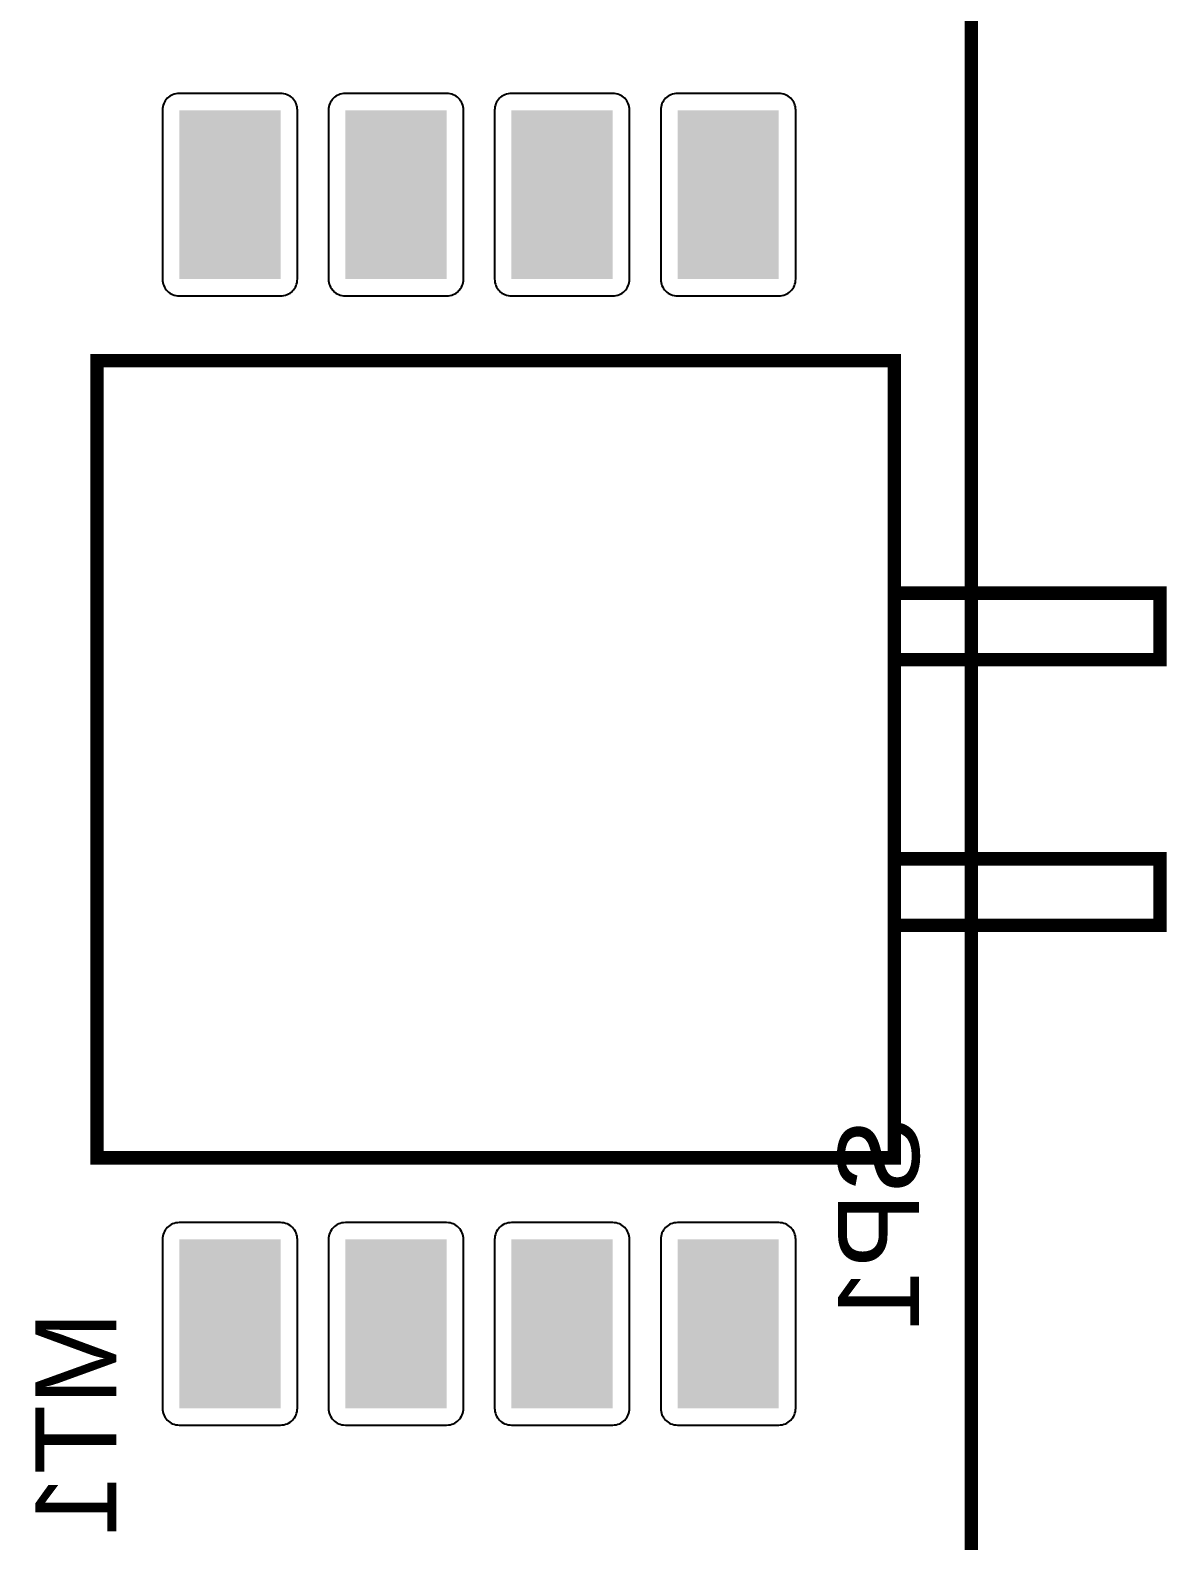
# Model space of a CAD drawing. Header units: inches. Extents: x -3.32 to 3.32, y -1.77 to 1.77.
# Drawn here: x 2.647 to 3.321, y -0.595 to 0.301 of the extents above; entities that cross this region are included whole.
import ezdxf

# ---------------------------------------------------------------- set-up
doc = ezdxf.new("R2010")
doc.units = ezdxf.units.IN
doc.layers.get('0').update_dxf_attribs({"linetype": 'CONTINUOUS'})

# ---------------------------------------------------------------- blocks, each defined once
blk = doc.blocks.new('RPAD')
blk.add_trace([(-0.5, -0.5), (-0.5, 0.5), (0.5, -0.5), (0.5, 0.5)])

msp = doc.modelspace()

# ---------------------------------------------------------------- linework, layer by layer
at = {"const_width": 0.008}
for points in [[(-3.316524, -1.763386), (3.20472, -1.763386), (3.20472, 1.763386), (-3.316524, 1.763386), (-3.316524, -1.763386)], [(-3.316524, -1.763386), (3.20472, -1.763386), (3.20472, 1.763386), (-3.316524, 1.763386), (-3.316524, -1.763386)], [(-3.316524, -1.763386), (3.20472, -1.763386), (3.20472, 1.763386), (-3.316524, 1.763386), (-3.316524, -1.763386)], [(2.686602, -0.367488), (3.159043, -0.367488), (3.159043, 0.104953), (2.686602, 0.104953), (2.686602, -0.367488)], [(2.686602, -0.367488), (3.159043, -0.367488), (3.159043, 0.104953), (2.686602, 0.104953), (2.686602, -0.367488)], [(2.686602, -0.367488), (3.159043, -0.367488), (3.159043, 0.104953), (2.686602, 0.104953), (2.686602, -0.367488)], [(3.159043, -0.072213), (3.316524, -0.072213), (3.316524, -0.032843), (3.159043, -0.032843), (3.159043, -0.072213)], [(3.159043, -0.072213), (3.316524, -0.072213), (3.316524, -0.032843), (3.159043, -0.032843), (3.159043, -0.072213)], [(3.159043, -0.072213), (3.316524, -0.072213), (3.316524, -0.032843), (3.159043, -0.032843), (3.159043, -0.072213)], [(3.159043, -0.229693), (3.316524, -0.229693), (3.316524, -0.190323), (3.159043, -0.190323), (3.159043, -0.229693)], [(3.159043, -0.229693), (3.316524, -0.229693), (3.316524, -0.190323), (3.159043, -0.190323), (3.159043, -0.229693)], [(3.159043, -0.229693), (3.316524, -0.229693), (3.316524, -0.190323), (3.159043, -0.190323), (3.159043, -0.229693)]]:
    msp.add_lwpolyline(points, dxfattribs=at)
for points in [[(2.795343, 0.263378), (2.735343, 0.263378), (2.734303, 0.263328), (2.733298, 0.263179), (2.732331, 0.262937), (2.731407, 0.262606), (2.730531, 0.262192), (2.729707, 0.261697), (2.728939, 0.261128), (2.728233, 0.260487), (2.727593, 0.259781), (2.727024, 0.259014), (2.726529, 0.25819), (2.726114, 0.257313), (2.725783, 0.256389), (2.725541, 0.255422), (2.725393, 0.254417), (2.725343, 0.253378), (2.725343, 0.153378), (2.725393, 0.152339), (2.725541, 0.151333), (2.725783, 0.150367), (2.726114, 0.149443), (2.726529, 0.148566), (2.727024, 0.147742), (2.727593, 0.146975), (2.728233, 0.146269), (2.728939, 0.145628), (2.729707, 0.145059), (2.730531, 0.144564), (2.731407, 0.14415), (2.732331, 0.143819), (2.733298, 0.143577), (2.734303, 0.143428), (2.735343, 0.143378), (2.795343, 0.143378), (2.796382, 0.143428), (2.797387, 0.143577), (2.798354, 0.143819), (2.799278, 0.14415), (2.800154, 0.144564), (2.800978, 0.145059), (2.801746, 0.145628), (2.802452, 0.146269), (2.803092, 0.146975), (2.803661, 0.147742), (2.804156, 0.148566), (2.804571, 0.149443), (2.804902, 0.150367), (2.805144, 0.151333), (2.805292, 0.152339), (2.805343, 0.153378), (2.805343, 0.253378), (2.805292, 0.254417), (2.805144, 0.255422), (2.804902, 0.256389), (2.804571, 0.257313), (2.804156, 0.25819), (2.803661, 0.259014), (2.803092, 0.259781), (2.802452, 0.260487), (2.801746, 0.261128), (2.800978, 0.261697), (2.800154, 0.262192), (2.799278, 0.262606), (2.798354, 0.262937), (2.797387, 0.263179), (2.796382, 0.263328), (2.795343, 0.263378)], [(2.893768, 0.263378), (2.833768, 0.263378), (2.832728, 0.263328), (2.831723, 0.263179), (2.830756, 0.262937), (2.829832, 0.262606), (2.828956, 0.262192), (2.828132, 0.261697), (2.827364, 0.261128), (2.826658, 0.260487), (2.826018, 0.259781), (2.825449, 0.259014), (2.824954, 0.25819), (2.824539, 0.257313), (2.824209, 0.256389), (2.823967, 0.255422), (2.823818, 0.254417), (2.823768, 0.253378), (2.823768, 0.153378), (2.823818, 0.152339), (2.823967, 0.151333), (2.824209, 0.150367), (2.824539, 0.149443), (2.824954, 0.148566), (2.825449, 0.147742), (2.826018, 0.146975), (2.826658, 0.146269), (2.827364, 0.145628), (2.828132, 0.145059), (2.828956, 0.144564), (2.829832, 0.14415), (2.830756, 0.143819), (2.831723, 0.143577), (2.832728, 0.143428), (2.833768, 0.143378), (2.893768, 0.143378), (2.894807, 0.143428), (2.895812, 0.143577), (2.896779, 0.143819), (2.897703, 0.14415), (2.89858, 0.144564), (2.899404, 0.145059), (2.900171, 0.145628), (2.900877, 0.146269), (2.901517, 0.146975), (2.902087, 0.147742), (2.902581, 0.148566), (2.902996, 0.149443), (2.903327, 0.150367), (2.903569, 0.151333), (2.903717, 0.152339), (2.903768, 0.153378), (2.903768, 0.253378), (2.903717, 0.254417), (2.903569, 0.255422), (2.903327, 0.256389), (2.902996, 0.257313), (2.902581, 0.25819), (2.902087, 0.259014), (2.901517, 0.259781), (2.900877, 0.260487), (2.900171, 0.261128), (2.899404, 0.261697), (2.89858, 0.262192), (2.897703, 0.262606), (2.896779, 0.262937), (2.895812, 0.263179), (2.894807, 0.263328), (2.893768, 0.263378)], [(2.992193, 0.263378), (2.932193, 0.263378), (2.931154, 0.263328), (2.930148, 0.263179), (2.929181, 0.262937), (2.928257, 0.262606), (2.927381, 0.262192), (2.926557, 0.261697), (2.925789, 0.261128), (2.925083, 0.260487), (2.924443, 0.259781), (2.923874, 0.259014), (2.92338, 0.25819), (2.922965, 0.257313), (2.922634, 0.256389), (2.922392, 0.255422), (2.922243, 0.254417), (2.922193, 0.253378), (2.922193, 0.153378), (2.922243, 0.152339), (2.922392, 0.151333), (2.922634, 0.150367), (2.922965, 0.149443), (2.92338, 0.148566), (2.923874, 0.147742), (2.924443, 0.146975), (2.925083, 0.146269), (2.925789, 0.145628), (2.926557, 0.145059), (2.927381, 0.144564), (2.928257, 0.14415), (2.929181, 0.143819), (2.930148, 0.143577), (2.931154, 0.143428), (2.932193, 0.143378), (2.992193, 0.143378), (2.993232, 0.143428), (2.994237, 0.143577), (2.995204, 0.143819), (2.996128, 0.14415), (2.997005, 0.144564), (2.997829, 0.145059), (2.998596, 0.145628), (2.999302, 0.146269), (2.999943, 0.146975), (3.000512, 0.147742), (3.001006, 0.148566), (3.001421, 0.149443), (3.001752, 0.150367), (3.001994, 0.151333), (3.002143, 0.152339), (3.002193, 0.153378), (3.002193, 0.253378), (3.002143, 0.254417), (3.001994, 0.255422), (3.001752, 0.256389), (3.001421, 0.257313), (3.001006, 0.25819), (3.000512, 0.259014), (2.999943, 0.259781), (2.999302, 0.260487), (2.998596, 0.261128), (2.997829, 0.261697), (2.997005, 0.262192), (2.996128, 0.262606), (2.995204, 0.262937), (2.994237, 0.263179), (2.993232, 0.263328), (2.992193, 0.263378)], [(3.090618, 0.263378), (3.030618, 0.263378), (3.029579, 0.263328), (3.028574, 0.263179), (3.027607, 0.262937), (3.026683, 0.262606), (3.025806, 0.262192), (3.024982, 0.261697), (3.024215, 0.261128), (3.023509, 0.260487), (3.022869, 0.259781), (3.022299, 0.259014), (3.021805, 0.25819), (3.02139, 0.257313), (3.021059, 0.256389), (3.020817, 0.255422), (3.020669, 0.254417), (3.020618, 0.253378), (3.020618, 0.153378), (3.020669, 0.152339), (3.020817, 0.151333), (3.021059, 0.150367), (3.02139, 0.149443), (3.021805, 0.148566), (3.022299, 0.147742), (3.022869, 0.146975), (3.023509, 0.146269), (3.024215, 0.145628), (3.024982, 0.145059), (3.025806, 0.144564), (3.026683, 0.14415), (3.027607, 0.143819), (3.028574, 0.143577), (3.029579, 0.143428), (3.030618, 0.143378), (3.090618, 0.143378), (3.091657, 0.143428), (3.092663, 0.143577), (3.09363, 0.143819), (3.094554, 0.14415), (3.09543, 0.144564), (3.096254, 0.145059), (3.097022, 0.145628), (3.097728, 0.146269), (3.098368, 0.146975), (3.098937, 0.147742), (3.099431, 0.148566), (3.099846, 0.149443), (3.100177, 0.150367), (3.100419, 0.151333), (3.100568, 0.152339), (3.100618, 0.153378), (3.100618, 0.253378), (3.100568, 0.254417), (3.100419, 0.255422), (3.100177, 0.256389), (3.099846, 0.257313), (3.099431, 0.25819), (3.098937, 0.259014), (3.098368, 0.259781), (3.097728, 0.260487), (3.097022, 0.261128), (3.096254, 0.261697), (3.09543, 0.262192), (3.094554, 0.262606), (3.09363, 0.262937), (3.092663, 0.263179), (3.091657, 0.263328), (3.090618, 0.263378)], [(2.795343, -0.405913), (2.735343, -0.405913), (2.734303, -0.405964), (2.733298, -0.406112), (2.732331, -0.406354), (2.731407, -0.406685), (2.730531, -0.4071), (2.729707, -0.407594), (2.728939, -0.408164), (2.728233, -0.408804), (2.727593, -0.40951), (2.727024, -0.410278), (2.726529, -0.411102), (2.726114, -0.411978), (2.725783, -0.412902), (2.725541, -0.413869), (2.725393, -0.414874), (2.725343, -0.415913), (2.725343, -0.515913), (2.725393, -0.516953), (2.725541, -0.517958), (2.725783, -0.518925), (2.726114, -0.519849), (2.726529, -0.520725), (2.727024, -0.521549), (2.727593, -0.522317), (2.728233, -0.523023), (2.728939, -0.523663), (2.729707, -0.524232), (2.730531, -0.524727), (2.731407, -0.525142), (2.732331, -0.525472), (2.733298, -0.525715), (2.734303, -0.525863), (2.735343, -0.525913), (2.795343, -0.525913), (2.796382, -0.525863), (2.797387, -0.525715), (2.798354, -0.525472), (2.799278, -0.525142), (2.800154, -0.524727), (2.800978, -0.524232), (2.801746, -0.523663), (2.802452, -0.523023), (2.803092, -0.522317), (2.803661, -0.521549), (2.804156, -0.520725), (2.804571, -0.519849), (2.804902, -0.518925), (2.805144, -0.517958), (2.805292, -0.516953), (2.805343, -0.515913), (2.805343, -0.415913), (2.805292, -0.414874), (2.805144, -0.413869), (2.804902, -0.412902), (2.804571, -0.411978), (2.804156, -0.411102), (2.803661, -0.410278), (2.803092, -0.40951), (2.802452, -0.408804), (2.801746, -0.408164), (2.800978, -0.407594), (2.800154, -0.4071), (2.799278, -0.406685), (2.798354, -0.406354), (2.797387, -0.406112), (2.796382, -0.405964), (2.795343, -0.405913)], [(2.893768, -0.405913), (2.833768, -0.405913), (2.832728, -0.405964), (2.831723, -0.406112), (2.830756, -0.406354), (2.829832, -0.406685), (2.828956, -0.4071), (2.828132, -0.407594), (2.827364, -0.408164), (2.826658, -0.408804), (2.826018, -0.40951), (2.825449, -0.410278), (2.824954, -0.411102), (2.824539, -0.411978), (2.824209, -0.412902), (2.823967, -0.413869), (2.823818, -0.414874), (2.823768, -0.415913), (2.823768, -0.515913), (2.823818, -0.516953), (2.823967, -0.517958), (2.824209, -0.518925), (2.824539, -0.519849), (2.824954, -0.520725), (2.825449, -0.521549), (2.826018, -0.522317), (2.826658, -0.523023), (2.827364, -0.523663), (2.828132, -0.524232), (2.828956, -0.524727), (2.829832, -0.525142), (2.830756, -0.525472), (2.831723, -0.525715), (2.832728, -0.525863), (2.833768, -0.525913), (2.893768, -0.525913), (2.894807, -0.525863), (2.895812, -0.525715), (2.896779, -0.525472), (2.897703, -0.525142), (2.89858, -0.524727), (2.899404, -0.524232), (2.900171, -0.523663), (2.900877, -0.523023), (2.901517, -0.522317), (2.902087, -0.521549), (2.902581, -0.520725), (2.902996, -0.519849), (2.903327, -0.518925), (2.903569, -0.517958), (2.903717, -0.516953), (2.903768, -0.515913), (2.903768, -0.415913), (2.903717, -0.414874), (2.903569, -0.413869), (2.903327, -0.412902), (2.902996, -0.411978), (2.902581, -0.411102), (2.902087, -0.410278), (2.901517, -0.40951), (2.900877, -0.408804), (2.900171, -0.408164), (2.899404, -0.407594), (2.89858, -0.4071), (2.897703, -0.406685), (2.896779, -0.406354), (2.895812, -0.406112), (2.894807, -0.405964), (2.893768, -0.405913)], [(2.992193, -0.405913), (2.932193, -0.405913), (2.931154, -0.405964), (2.930148, -0.406112), (2.929181, -0.406354), (2.928257, -0.406685), (2.927381, -0.4071), (2.926557, -0.407594), (2.925789, -0.408164), (2.925083, -0.408804), (2.924443, -0.40951), (2.923874, -0.410278), (2.92338, -0.411102), (2.922965, -0.411978), (2.922634, -0.412902), (2.922392, -0.413869), (2.922243, -0.414874), (2.922193, -0.415913), (2.922193, -0.515913), (2.922243, -0.516953), (2.922392, -0.517958), (2.922634, -0.518925), (2.922965, -0.519849), (2.92338, -0.520725), (2.923874, -0.521549), (2.924443, -0.522317), (2.925083, -0.523023), (2.925789, -0.523663), (2.926557, -0.524232), (2.927381, -0.524727), (2.928257, -0.525142), (2.929181, -0.525472), (2.930148, -0.525715), (2.931154, -0.525863), (2.932193, -0.525913), (2.992193, -0.525913), (2.993232, -0.525863), (2.994237, -0.525715), (2.995204, -0.525472), (2.996128, -0.525142), (2.997005, -0.524727), (2.997829, -0.524232), (2.998596, -0.523663), (2.999302, -0.523023), (2.999943, -0.522317), (3.000512, -0.521549), (3.001006, -0.520725), (3.001421, -0.519849), (3.001752, -0.518925), (3.001994, -0.517958), (3.002143, -0.516953), (3.002193, -0.515913), (3.002193, -0.415913), (3.002143, -0.414874), (3.001994, -0.413869), (3.001752, -0.412902), (3.001421, -0.411978), (3.001006, -0.411102), (3.000512, -0.410278), (2.999943, -0.40951), (2.999302, -0.408804), (2.998596, -0.408164), (2.997829, -0.407594), (2.997005, -0.4071), (2.996128, -0.406685), (2.995204, -0.406354), (2.994237, -0.406112), (2.993232, -0.405964), (2.992193, -0.405913)], [(3.090618, -0.405913), (3.030618, -0.405913), (3.029579, -0.405964), (3.028574, -0.406112), (3.027607, -0.406354), (3.026683, -0.406685), (3.025806, -0.4071), (3.024982, -0.407594), (3.024215, -0.408164), (3.023509, -0.408804), (3.022869, -0.40951), (3.022299, -0.410278), (3.021805, -0.411102), (3.02139, -0.411978), (3.021059, -0.412902), (3.020817, -0.413869), (3.020669, -0.414874), (3.020618, -0.415913), (3.020618, -0.515913), (3.020669, -0.516953), (3.020817, -0.517958), (3.021059, -0.518925), (3.02139, -0.519849), (3.021805, -0.520725), (3.022299, -0.521549), (3.022869, -0.522317), (3.023509, -0.523023), (3.024215, -0.523663), (3.024982, -0.524232), (3.025806, -0.524727), (3.026683, -0.525142), (3.027607, -0.525472), (3.028574, -0.525715), (3.029579, -0.525863), (3.030618, -0.525913), (3.090618, -0.525913), (3.091657, -0.525863), (3.092663, -0.525715), (3.09363, -0.525472), (3.094554, -0.525142), (3.09543, -0.524727), (3.096254, -0.524232), (3.097022, -0.523663), (3.097728, -0.523023), (3.098368, -0.522317), (3.098937, -0.521549), (3.099431, -0.520725), (3.099846, -0.519849), (3.100177, -0.518925), (3.100419, -0.517958), (3.100568, -0.516953), (3.100618, -0.515913), (3.100618, -0.415913), (3.100568, -0.414874), (3.100419, -0.413869), (3.100177, -0.412902), (3.099846, -0.411978), (3.099431, -0.411102), (3.098937, -0.410278), (3.098368, -0.40951), (3.097728, -0.408804), (3.097022, -0.408164), (3.096254, -0.407594), (3.09543, -0.4071), (3.094554, -0.406685), (3.09363, -0.406354), (3.092663, -0.406112), (3.091657, -0.405964), (3.090618, -0.405913)]]:
    msp.add_lwpolyline(points, close=True)

# ---------------------------------------------------------------- block references
at = {"xscale": 0.06, "yscale": 0.1}
for p in [(2.765342, 0.203378), (2.863768, 0.203378), (2.962193, 0.203378), (3.060618, 0.203378), (2.765342, -0.465913), (2.863768, -0.465913), (2.962193, -0.465913), (3.060618, -0.465913)]:
    msp.add_blockref('RPAD', p, dxfattribs=at)

# ---------------------------------------------------------------- texts
at = {"text_generation_flag": 2, "width": 1.041667}
for s, p in [('SP1', (3.173736, -0.343669)), ('SP1', (3.173736, -0.343669)), ('SP1', (3.173736, -0.343669)), ('MT1', (2.698012, -0.458465)), ('MT1', (2.698012, -0.458465)), ('MT1', (2.698012, -0.458465))]:
    msp.add_text(s, height=0.048, rotation=90, dxfattribs=at).set_placement(p)

doc.saveas('drawing.dxf')
